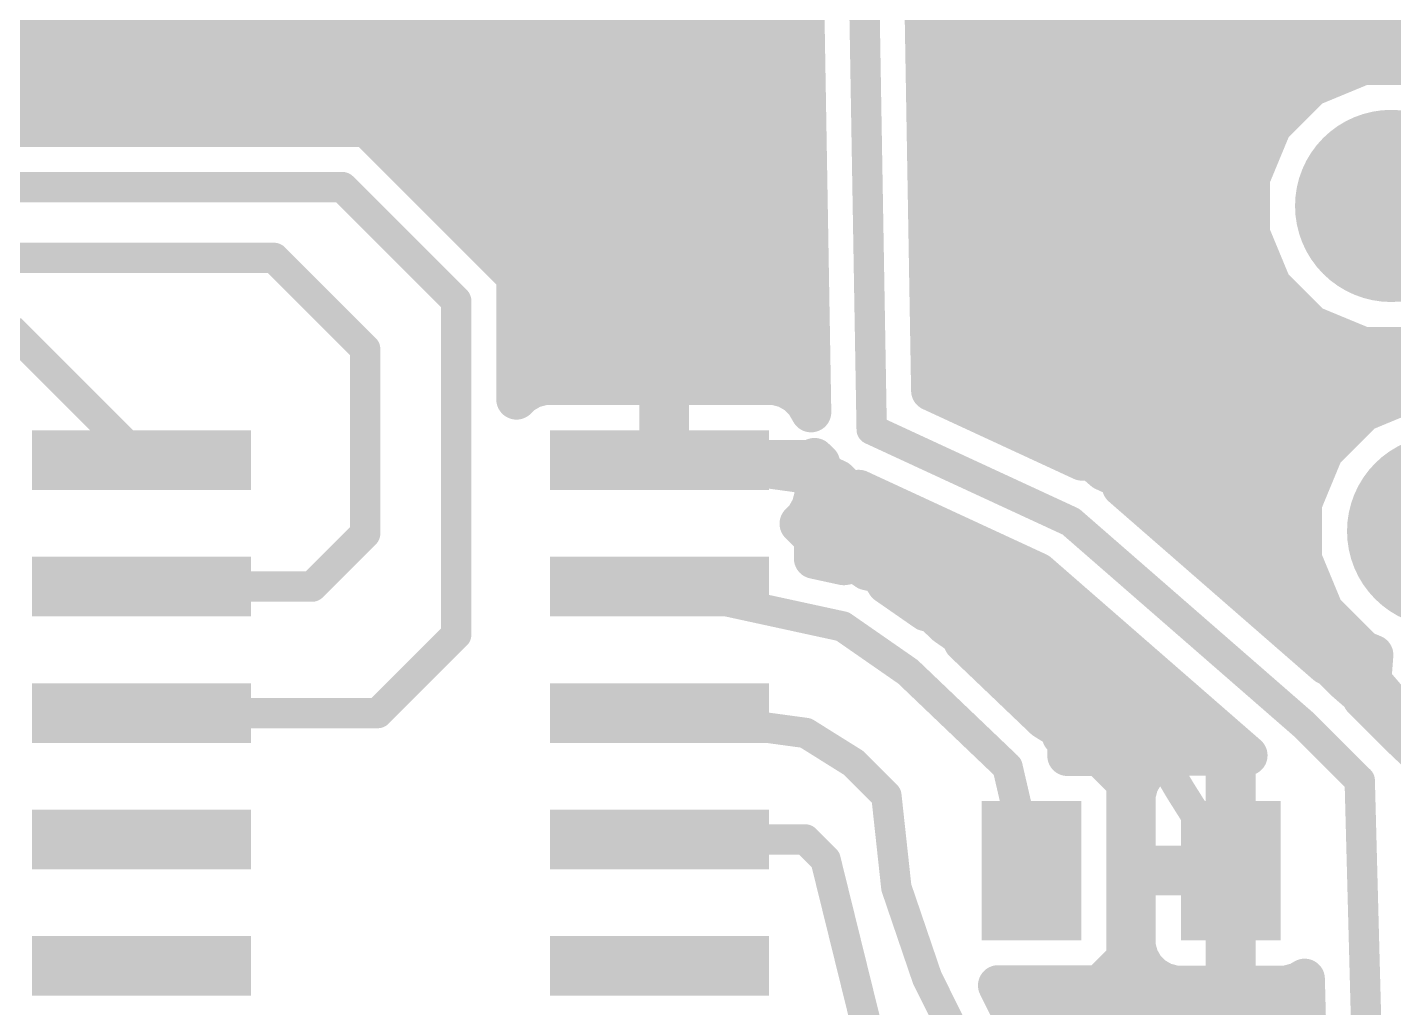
# Model space of a CAD drawing. Extents: x -40.6 to 40.6, y -25.6 to 25.6.
# Drawn here: x -22.42 to -8.7, y 4.81 to 14.66 of the extents above; entities that cross this region are included whole.
import ezdxf

# ---------------------------------------------------------------- set-up
doc = ezdxf.new("R2010")
doc.units = 0
doc.layers.add('1', color=22, linetype='CONTINUOUS')
doc.layers.add('18', color=82, linetype='CONTINUOUS')

# ---------------------------------------------------------------- blocks, each defined once
blk = doc.blocks.new('RECT')
blk.add_solid([(-0.5, -0.5), (0.5, -0.5), (-0.5, 0.5), (0.5, 0.5)])
blk = doc.blocks.new('ROUNDV')
at = {"const_width": 0.5}
blk.add_lwpolyline([(0, -0.25, 1), (0, 0.25, 1), (0, -0.25)], format="xyb", dxfattribs=at)

msp = doc.modelspace()

# ---------------------------------------------------------------- linework, layer by layer
at = {"layer": '1'}
for points, const_width in [([(-19.8374, 13.7668), (-16.3957, 17.2085)], 0.3048), ([(-15.9258, 10.3124), (-15.9258, 17.1196)], 0.3048), ([(-13.9382, 10.6206), (-14.0382, 16.4576)], 0.3048), ([(-14.6424, 16.3727), (-14.5469, 10.7957)], 0.4064), ([(-13.3392, 11.0107), (-13.4232, 15.9163)], 0.4064), ([(-23.0007, 14.6304), (-14.6126, 14.6304)], 0.4064), ([(-13.4012, 14.6304), (-7.5333, 14.6304)], 0.4064), ([(-23.2701, 14.224), (-14.6056, 14.224)], 0.4064), ([(-13.3942, 14.224), (-9.1514, 14.224)], 0.4064), ([(-9.0041, 14.285), (-9.5255, 14.0691)], 0.4064), ([(-8.4399, 14.285), (-9.0041, 14.285)], 0.4064), ([(-9.5255, 14.0691), (-9.9245, 13.6701)], 0.4064), ([(-7.1966, 14.092), (-8.722, 12.8666)], 0.3048), ([(-23.931, 13.8176), (-14.5987, 13.8176)], 0.4064), ([(-13.3873, 13.8176), (-9.7769, 13.8176)], 0.4064), ([(-19.0023, 13.6612), (-25.6572, 13.6612)], 0.4064), ([(-25.5524, 13.7668), (-19.8374, 13.7668)], 0.3048), ([(-18.6476, 13.3064), (-19.0023, 13.6612)], 0.4064), ([(-9.9245, 13.6701), (-10.1404, 13.1487)], 0.4064), ([(-18.7524, 13.4112), (-14.5917, 13.4112)], 0.4064), ([(-13.3803, 13.4112), (-10.0317, 13.4112)], 0.4064), ([(-18.5206, 13.1794), (-18.6476, 13.3064)], 0.4064), ([(-18.4444, 13.1032), (-18.5206, 13.1794)], 0.4064), ([(-10.1404, 13.1487), (-10.1404, 12.5845)], 0.4064), ([(-19.2532, 13.0556), (-25.7048, 13.0556)], 0.3048), ([(-19.1262, 12.9286), (-19.2532, 13.0556)], 0.3048), ([(-17.5046, 12.1634), (-18.4444, 13.1032)], 0.4064), ([(-18.346, 13.0048), (-14.5847, 13.0048)], 0.4064), ([(-13.3734, 13.0048), (-10.1404, 13.0048)], 0.4064), ([(-19.05, 12.8524), (-19.1262, 12.9286)], 0.3048), ([(-18.1102, 11.9126), (-19.05, 12.8524)], 0.3048), ([(-17.9396, 12.5984), (-14.5778, 12.5984)], 0.4064), ([(-13.3664, 12.5984), (-10.1404, 12.5984)], 0.4064), ([(-10.1404, 12.5845), (-9.9245, 12.0631)], 0.4064), ([(-19.939, 12.3444), (-25.5524, 12.3444)], 0.3048), ([(-19.812, 12.2174), (-19.939, 12.3444)], 0.3048), ([(-19.7104, 12.1158), (-19.812, 12.2174)], 0.3048), ([(-17.5332, 12.192), (-14.5708, 12.192)], 0.4064), ([(-17.5046, 10.9234), (-17.5046, 12.1634)], 0.4064), ([(-13.3594, 12.192), (-9.9778, 12.192)], 0.4064), ([(-19.0246, 11.43), (-19.7104, 12.1158)], 0.3048), ([(-9.9245, 12.0631), (-9.5255, 11.6641)], 0.4064), ([(-18.1102, 11.7348), (-18.1102, 11.9126)], 0.3048), ([(-17.5046, 11.7856), (-14.5638, 11.7856)], 0.4064), ([(-13.3525, 11.7856), (-9.6469, 11.7856)], 0.4064), ([(-18.1102, 8.5598), (-18.1102, 11.7348)], 0.3048), ([(-9.5255, 11.6641), (-9.0041, 11.4482)], 0.4064), ([(-22.4628, 11.5062), (-22.5898, 11.6332)], 0.3048), ([(-22.2596, 11.303), (-22.4628, 11.5062)], 0.3048), ([(-19.0246, 9.5758), (-19.0246, 11.43)], 0.3048), ([(-17.5046, 11.3792), (-14.5569, 11.3792)], 0.4064), ([(-13.3455, 11.3792), (-7.4271, 11.3792)], 0.4064), ([(-9.0041, 11.4482), (-8.4399, 11.4482)], 0.4064), ([(-22.2596, 11.303), (-21.269, 10.3124)], 0.3048), ([(-17.2292, 11.0696), (-17.3455, 11.0384)], 0.4064), ([(-16.069, 11.0696), (-17.2292, 11.0696)], 0.4064), ([(-14.9088, 11.0696), (-16.069, 11.0696)], 0.4064), ([(-16.069, 11.0696), (-16.069, 10.3124)], 0.4064), ([(-16.069, 10.3124), (-16.069, 11.0696)], 0.4064), ([(-14.7925, 11.0384), (-14.9088, 11.0696)], 0.4064), ([(-17.4497, 10.9783), (-17.5046, 10.9234)], 0.4064), ([(-17.5046, 10.9728), (-17.4552, 10.9728)], 0.4064), ([(-17.3455, 11.0384), (-17.4497, 10.9783)], 0.4064), ([(-16.069, 10.9728), (-16.069, 10.9728)], 0.4064), ([(-14.6883, 10.9783), (-14.7925, 11.0384)], 0.4064), ([(-14.6031, 10.8931), (-14.6883, 10.9783)], 0.4064), ([(-14.6828, 10.9728), (-14.5499, 10.9728)], 0.4064), ([(-11.8247, 10.31), (-13.3392, 11.0107)], 0.4064), ([(-13.2572, 10.9728), (-8.5922, 10.9728)], 0.4064), ([(-8.4821, 11.0184), (-9.0035, 10.8025)], 0.4064), ([(-14.5469, 10.7957), (-14.6031, 10.8931)], 0.4064), ([(-9.0035, 10.8025), (-9.4025, 10.4035)], 0.4064), ([(-16.069, 10.5664), (-16.069, 10.5664)], 0.4064), ([(-13.9382, 10.6206), (-11.9382, 9.6952)], 0.3048), ([(-12.3789, 10.5664), (-9.2395, 10.5664)], 0.4064), ([(-9.4025, 10.4035), (-9.6184, 9.8821)], 0.4064), ([(-14.5118, 10.3124), (-16.069, 10.3124)], 0.4064), ([(-16.069, 10.3124), (-16.069, 10.3124)], 0.4064), ([(-16.069, 10.3124), (-14.5118, 10.3124)], 0.4064), ([(-16.069, 10.3124), (-16.069, 10.3124)], 0.4064), ([(-16.069, 10.3124), (-15.9258, 10.3124)], 0.3048), ([(-15.9258, 10.3124), (-14.4762, 10.1124)], 0.3048), ([(-14.5118, 10.3124), (-14.5118, 10.3327)], 0.4064), ([(-14.5118, 10.3327), (-14.4588, 10.2815)], 0.4064), ([(-14.5118, 9.9522), (-14.5118, 10.3124)], 0.4064), ([(-14.4588, 10.2815), (-14.4202, 10.1763)], 0.4064), ([(-11.7293, 10.3165), (-11.8247, 10.31)], 0.4064), ([(-11.6054, 10.2085), (-11.7293, 10.3165)], 0.4064), ([(-14.5118, 10.16), (-14.3849, 10.16)], 0.4064), ([(-14.4202, 10.1763), (-14.2854, 10.114)], 0.4064), ([(-14.2854, 10.114), (-14.1786, 10.0108)], 0.4064), ([(-11.4562, 10.1395), (-11.6054, 10.2085)], 0.4064), ([(-11.5006, 10.16), (-9.5033, 10.16)], 0.4064), ([(-11.4232, 10.0497), (-11.4562, 10.1395)], 0.4064), ([(-14.543, 9.8359), (-14.5118, 9.9522)], 0.4064), ([(-14.4762, 10.1124), (-12.0522, 8.5884)], 0.3048), ([(-14.1786, 10.0108), (-14.0666, 10.0127)], 0.4064), ([(-14.0666, 10.0127), (-12.271, 9.1819)], 0.4064), ([(-9.3695, 8.259), (-11.4232, 10.0497)], 0.4064), ([(-14.6031, 9.7317), (-14.543, 9.8359)], 0.4064), ([(-9.6184, 9.8821), (-9.6184, 9.3179)], 0.4064), ([(-14.6603, 9.6746), (-14.6031, 9.7317)], 0.4064), ([(-14.5905, 9.7536), (-13.5066, 9.7536)], 0.4064), ([(-11.0837, 9.7536), (-9.6184, 9.7536)], 0.4064), ([(-14.5158, 9.5301), (-14.6603, 9.6746)], 0.4064), ([(-11.9382, 9.6952), (-9.5964, 7.6534)], 0.3048), ([(-19.558, 9.0424), (-19.0246, 9.5758)], 0.3048), ([(-14.5158, 9.3243), (-14.5158, 9.5301)], 0.4064), ([(-14.5158, 9.3472), (-12.6282, 9.3472)], 0.4064), ([(-14.219, 9.2597), (-14.5158, 9.3243)], 0.4064), ([(-14.0906, 9.2829), (-14.219, 9.2597)], 0.4064), ([(-13.9836, 9.2085), (-14.0906, 9.2829)], 0.4064), ([(-10.6176, 9.3472), (-9.6184, 9.3472)], 0.4064), ([(-9.6184, 9.3179), (-9.4025, 8.7965)], 0.4064), ([(-13.8564, 9.1808), (-13.9836, 9.2085)], 0.4064), ([(-13.7858, 9.071), (-13.8564, 9.1808)], 0.4064), ([(-12.271, 9.1819), (-10.1665, 7.347)], 0.4064), ([(-21.269, 9.0424), (-19.558, 9.0424)], 0.3048), ([(-16.069, 9.0424), (-14.2302, 8.6424)], 0.3048), ([(-13.3911, 8.7967), (-13.7858, 9.071)], 0.4064), ([(-13.5984, 8.9408), (-11.9945, 8.9408)], 0.4064), ([(-10.1514, 8.9408), (-9.4622, 8.9408)], 0.4064), ([(-13.3376, 8.7979), (-13.3911, 8.7967)], 0.4064), ([(-13.1903, 8.6572), (-13.3376, 8.7979)], 0.4064), ([(-9.4025, 8.7965), (-9.0035, 8.3975)], 0.4064), ([(-14.2302, 8.6424), (-13.5746, 8.1868)], 0.3048), ([(-13.023, 8.541), (-13.1903, 8.6572)], 0.4064), ([(-18.8976, 7.7724), (-18.1102, 8.5598)], 0.3048), ([(-13.0135, 8.4883), (-13.023, 8.541)], 0.4064), ([(-13.0218, 8.5344), (-11.5284, 8.5344)], 0.4064), ([(-12.2013, 7.7121), (-13.0135, 8.4883)], 0.4064), ([(-12.0522, 8.5884), (-11.2426, 7.6788)], 0.3048), ([(-9.6853, 8.5344), (-9.1403, 8.5344)], 0.4064), ([(-9.0035, 8.3975), (-8.9031, 8.356)], 0.4064), ([(-8.9031, 8.356), (-8.9231, 8.0963)], 0.4064), ([(-9.3456, 8.259), (-9.3695, 8.259)], 0.4064), ([(-9.1828, 8.0962), (-9.3456, 8.259)], 0.4064), ([(-13.5746, 8.1868), (-12.5746, 7.2312)], 0.3048), ([(-12.6365, 8.128), (-11.0622, 8.128)], 0.4064), ([(-9.2146, 8.128), (-8.9206, 8.128)], 0.4064), ([(-9.0093, 7.945), (-9.1828, 8.0962)], 0.4064), ([(-8.9231, 8.0963), (-8.5966, 7.7154)], 0.4064), ([(-9.0077, 7.9212), (-9.0093, 7.945)], 0.4064), ([(-8.615, 7.5285), (-9.0077, 7.9212)], 0.4064), ([(-21.269, 7.7724), (-18.8976, 7.7724)], 0.3048), ([(-16.069, 7.7724), (-14.6002, 7.5724)], 0.3048), ([(-12.2112, 7.7216), (-10.5961, 7.7216)], 0.4064), ([(-12.0413, 7.6123), (-12.2013, 7.7121)], 0.4064), ([(-11.2426, 7.6788), (-10.8426, 6.9992)], 0.3048), ([(-8.8082, 7.7216), (-8.6019, 7.7216)], 0.4064), ([(-8.5966, 7.7154), (-8.0963, 7.6769)], 0.4064), ([(-14.6002, 7.5724), (-14.1208, 7.2724)], 0.3048), ([(-12.0255, 7.5441), (-12.0413, 7.6123)], 0.4064), ([(-11.9748, 7.4957), (-12.0255, 7.5441)], 0.4064), ([(-11.9714, 7.343), (-11.9748, 7.4957)], 0.4064), ([(-9.0376, 7.0946), (-9.5964, 7.6534)], 0.3048), ([(-8.4388, 7.3613), (-8.615, 7.5285)], 0.4064), ([(-11.6455, 7.343), (-11.9714, 7.343)], 0.4064), ([(-11.38, 7.0775), (-11.6455, 7.343)], 0.4064), ([(-10.8934, 7.347), (-11.0097, 7.3158)], 0.4064), ([(-10.38, 7.347), (-10.8934, 7.347)], 0.4064), ([(-10.38, 6.2366), (-10.38, 7.347)], 0.4064), ([(-10.1665, 7.347), (-10.2864, 7.347)], 0.4064), ([(-10.2864, 7.347), (-10.2864, 6.2366)], 0.4064), ([(-14.1208, 7.2724), (-13.7906, 6.9422)], 0.3048), ([(-11.6177, 7.3152), (-11.0108, 7.3152)], 0.4064), ([(-11.1139, 7.2557), (-11.199, 7.1705)], 0.4064), ([(-11.0097, 7.3158), (-11.1139, 7.2557)], 0.4064), ([(-10.38, 7.3152), (-10.2864, 7.3152)], 0.4064), ([(-12.5746, 7.2312), (-12.3332, 6.1898)], 0.3048), ([(-11.38, 5.3021), (-11.38, 7.0775)], 0.4064), ([(-11.199, 7.1705), (-11.2592, 7.0663)], 0.4064), ([(-11.2592, 7.0663), (-11.2904, 6.95)], 0.4064), ([(-11.2904, 6.95), (-11.2904, 6.2366)], 0.4064), ([(-10.8426, 6.9992), (-10.3332, 6.1898)], 0.3048), ([(-8.7376, -4.2672), (-9.0376, 7.0946)], 0.3048), ([(-13.7906, 6.9422), (-13.6906, 6.0198)], 0.3048), ([(-11.38, 6.9088), (-11.2904, 6.9088)], 0.4064), ([(-10.38, 6.9088), (-10.2864, 6.9088)], 0.4064), ([(-16.069, 6.5024), (-15.1892, 6.5024)], 0.3048), ([(-15.1892, 6.5024), (-14.605, 6.5024)], 0.3048), ([(-14.605, 6.5024), (-14.4018, 6.2992)], 0.3048), ([(-11.38, 6.5024), (-11.2904, 6.5024)], 0.4064), ([(-10.38, 6.5024), (-10.2864, 6.5024)], 0.4064), ([(-14.4018, 6.2992), (-13.4018, 2.2436)], 0.3048), ([(-11.2904, 6.2366), (-10.38, 6.2366)], 0.4064), ([(-10.38, 6.143), (-11.2904, 6.143)], 0.4064), ([(-11.2904, 6.143), (-11.2904, 5.4296)], 0.4064), ([(-10.2864, 6.2366), (-10.38, 6.2366)], 0.4064), ([(-10.38, 6.2366), (-10.38, 6.143)], 0.4064), ([(-10.38, 5.0326), (-10.38, 6.143)], 0.4064), ([(-10.38, 6.143), (-10.2864, 6.143)], 0.4064), ([(-10.2864, 6.143), (-10.2864, 5.0326)], 0.4064), ([(-10.3332, 6.1898), (-10.3332, 4.761)], 0.3048), ([(-11.38, 6.096), (-11.2904, 6.096)], 0.4064), ([(-10.38, 6.096), (-10.2864, 6.096)], 0.4064), ([(-13.6906, 6.0198), (-13.381, 5.1102)], 0.3048), ([(-11.38, 5.6896), (-11.2904, 5.6896)], 0.4064), ([(-10.38, 5.6896), (-10.2864, 5.6896)], 0.4064), ([(-11.2904, 5.4296), (-11.2592, 5.3133)], 0.4064), ([(-11.6455, 5.0366), (-11.38, 5.3021)], 0.4064), ([(-11.2592, 5.3133), (-11.199, 5.2091)], 0.4064), ([(-11.3989, 5.2832), (-11.2419, 5.2832)], 0.4064), ([(-11.199, 5.2091), (-11.1139, 5.1239)], 0.4064), ([(-10.38, 5.2832), (-10.2864, 5.2832)], 0.4064), ([(-13.381, 5.1102), (-12.9824, 4.3102)], 0.3048), ([(-12.4467, 4.5929), (-12.6677, 5.0366)], 0.4064), ([(-12.6677, 5.0366), (-11.6455, 5.0366)], 0.4064), ([(-11.1139, 5.1239), (-11.0097, 5.0638)], 0.4064), ([(-11.0097, 5.0638), (-10.8934, 5.0326)], 0.4064), ([(-10.8934, 5.0326), (-10.38, 5.0326)], 0.4064), ([(-10.2864, 5.0326), (-9.773, 5.0326)], 0.4064), ([(-9.773, 5.0326), (-9.6567, 5.0638)], 0.4064), ([(-9.6567, 5.0638), (-9.5908, 5.1018)], 0.4064), ([(-9.5908, 5.1018), (-9.57, 4.3138)], 0.4064), ([(-12.5881, 4.8768), (-9.5849, 4.8768)], 0.4064), ([(-10.3332, 4.761), (-10.4776, 3.4054)], 0.3048)]:
    msp.add_lwpolyline(points, dxfattribs=dict(at, const_width=const_width))
for points, const_width in [([(-14.6126, 14.5288, 1), (-14.6126, 14.732)], 0.2032), ([(-13.4012, 14.732, 1), (-13.4012, 14.5288)], 0.2032), ([(-14.6056, 14.1224, 1), (-14.6056, 14.3256)], 0.2032), ([(-13.3942, 14.3256, 1), (-13.3942, 14.1224)], 0.2032), ([(-9.1514, 14.1224, 1), (-9.1514, 14.3256)], 0.2032), ([(-9.0041, 14.3866, 1), (-9.0041, 14.1834)], 0.2032), ([(-8.9653, 14.1911, 1), (-9.043, 14.3789)], 0.2032), ([(-9.4536, 13.9972, 1), (-9.5973, 14.1409)], 0.2032), ([(-9.5643, 14.1629, 1), (-9.4866, 13.9752)], 0.2032), ([(-14.5987, 13.716, 1), (-14.5987, 13.9192)], 0.2032), ([(-13.3873, 13.9192, 1), (-13.3873, 13.716)], 0.2032), ([(-9.7769, 13.716, 1), (-9.7769, 13.9192)], 0.2032), ([(-19.8913, 13.8207, 1), (-19.7835, 13.7129)], 0.1524), ([(-19.8374, 13.6906, 1), (-19.8374, 13.843)], 0.1524), ([(-18.9305, 13.733, 1), (-19.0742, 13.5894)], 0.2032), ([(-19.0023, 13.5596, 1), (-19.0023, 13.7628)], 0.2032), ([(-9.8306, 13.6312, 1), (-10.0183, 13.7089)], 0.2032), ([(-9.9963, 13.7419, 1), (-9.8526, 13.5982)], 0.2032), ([(-18.7524, 13.5128, 1), (-18.7524, 13.3096)], 0.2032), ([(-14.5917, 13.3096, 1), (-14.5917, 13.5128)], 0.2032), ([(-13.3803, 13.5128, 1), (-13.3803, 13.3096)], 0.2032), ([(-10.0317, 13.3096, 1), (-10.0317, 13.5128)], 0.2032), ([(-18.5758, 13.3783, 1), (-18.7194, 13.2346)], 0.2032), ([(-18.7194, 13.2346, 1), (-18.5758, 13.3783)], 0.2032), ([(-18.4488, 13.2513, 1), (-18.5924, 13.1076)], 0.2032), ([(-18.5924, 13.1076, 1), (-18.4488, 13.2513)], 0.2032), ([(-10.0388, 13.1487, 1), (-10.242, 13.1487)], 0.2032), ([(-19.1993, 13.1095, 1), (-19.3071, 13.0017)], 0.1524), ([(-19.2532, 12.9794, 1), (-19.2532, 13.1318)], 0.1524), ([(-18.3726, 13.1751, 1), (-18.5162, 13.0314)], 0.2032), ([(-18.5162, 13.0314, 1), (-18.3726, 13.1751)], 0.2032), ([(-18.346, 13.1064, 1), (-18.346, 12.9032)], 0.2032), ([(-14.5847, 12.9032, 1), (-14.5847, 13.1064)], 0.2032), ([(-13.3734, 13.1064, 1), (-13.3734, 12.9032)], 0.2032), ([(-10.2343, 13.1876, 1), (-10.0465, 13.1099)], 0.2032), ([(-10.1404, 12.9032, 1), (-10.1404, 13.1064)], 0.2032), ([(-19.0723, 12.9825, 1), (-19.1801, 12.8747)], 0.1524), ([(-19.1801, 12.8747, 1), (-19.0723, 12.9825)], 0.1524), ([(-18.9961, 12.9063, 1), (-19.1039, 12.7985)], 0.1524), ([(-19.1039, 12.7985, 1), (-18.9961, 12.9063)], 0.1524), ([(-8.7697, 12.926, 1), (-8.6743, 12.8072)], 0.1524), ([(-17.9396, 12.7, 1), (-17.9396, 12.4968)], 0.2032), ([(-14.5778, 12.4968, 1), (-14.5778, 12.7)], 0.2032), ([(-13.3664, 12.7, 1), (-13.3664, 12.4968)], 0.2032), ([(-10.0465, 12.6233, 1), (-10.2343, 12.5456)], 0.2032), ([(-10.1404, 12.4968, 1), (-10.1404, 12.7)], 0.2032), ([(-10.242, 12.5845, 1), (-10.0388, 12.5845)], 0.2032), ([(-19.8851, 12.3983, 1), (-19.9929, 12.2905)], 0.1524), ([(-19.939, 12.2682, 1), (-19.939, 12.4206)], 0.1524), ([(-19.7581, 12.2713, 1), (-19.8659, 12.1635)], 0.1524), ([(-17.5332, 12.2936, 1), (-17.5332, 12.0904)], 0.2032), ([(-17.403, 12.1634, 1), (-17.6062, 12.1634)], 0.2032), ([(-14.5708, 12.0904, 1), (-14.5708, 12.2936)], 0.2032), ([(-13.3594, 12.2936, 1), (-13.3594, 12.0904)], 0.2032), ([(-9.9778, 12.0904, 1), (-9.9778, 12.2936)], 0.2032), ([(-19.8659, 12.1635, 1), (-19.7581, 12.2713)], 0.1524), ([(-19.6565, 12.1697, 1), (-19.7643, 12.0619)], 0.1524), ([(-19.7643, 12.0619, 1), (-19.6565, 12.1697)], 0.1524), ([(-17.5764, 12.0916, 1), (-17.4328, 12.2353)], 0.2032), ([(-9.8526, 12.135, 1), (-9.9963, 11.9913)], 0.2032), ([(-10.0183, 12.0243, 1), (-9.8306, 12.102)], 0.2032), ([(-18.034, 11.9126, 1), (-18.1864, 11.9126)], 0.1524), ([(-18.1641, 11.8587, 1), (-18.0563, 11.9665)], 0.1524), ([(-17.5046, 11.8872, 1), (-17.5046, 11.684)], 0.2032), ([(-14.5638, 11.684, 1), (-14.5638, 11.8872)], 0.2032), ([(-13.3525, 11.8872, 1), (-13.3525, 11.684)], 0.2032), ([(-9.6469, 11.684, 1), (-9.6469, 11.8872)], 0.2032), ([(-18.034, 11.7348, 1), (-18.1864, 11.7348)], 0.1524), ([(-18.1864, 11.7348, 1), (-18.034, 11.7348)], 0.1524), ([(-9.4866, 11.758, 1), (-9.5643, 11.5703)], 0.2032), ([(-9.5973, 11.5923, 1), (-9.4536, 11.736)], 0.2032), ([(-22.4089, 11.5601, 1), (-22.5167, 11.4523)], 0.1524), ([(-22.5167, 11.4523, 1), (-22.4089, 11.5601)], 0.1524), ([(-18.9484, 11.43, 1), (-19.1008, 11.43)], 0.1524), ([(-19.0785, 11.3761, 1), (-18.9707, 11.4839)], 0.1524), ([(-17.5046, 11.4808, 1), (-17.5046, 11.2776)], 0.2032), ([(-14.5569, 11.2776, 1), (-14.5569, 11.4808)], 0.2032), ([(-13.3455, 11.4808, 1), (-13.3455, 11.2776)], 0.2032), ([(-9.0041, 11.5498, 1), (-9.0041, 11.3466)], 0.2032), ([(-9.043, 11.3543, 1), (-8.9653, 11.5421)], 0.2032), ([(-22.2057, 11.3569, 1), (-22.3135, 11.2491)], 0.1524), ([(-22.3135, 11.2491, 1), (-22.2057, 11.3569)], 0.1524), ([(-17.2292, 11.1712, 1), (-17.2292, 10.968)], 0.2032), ([(-17.2029, 10.9715, 1), (-17.2555, 11.1677)], 0.2032), ([(-16.069, 11.1712, 1), (-16.069, 10.968)], 0.2032), ([(-15.9674, 11.0696, 1), (-16.1706, 11.0696)], 0.2032), ([(-15.9674, 11.0696, 1), (-16.1706, 11.0696)], 0.2032), ([(-16.069, 10.968, 1), (-16.069, 11.1712)], 0.2032), ([(-14.8825, 11.1677, 1), (-14.9351, 10.9715)], 0.2032), ([(-14.9088, 10.968, 1), (-14.9088, 11.1712)], 0.2032), ([(-17.5046, 11.0744, 1), (-17.5046, 10.8712)], 0.2032), ([(-17.5005, 11.0662, 1), (-17.3989, 10.8903)], 0.2032), ([(-17.3779, 10.9064, 1), (-17.5216, 11.0501)], 0.2032), ([(-17.4552, 10.8712, 1), (-17.4552, 11.0744)], 0.2032), ([(-17.3718, 11.1366, 1), (-17.3192, 10.9403)], 0.2032), ([(-17.2947, 10.9505, 1), (-17.3963, 11.1264)], 0.2032), ([(-16.069, 11.0744, 1), (-16.069, 10.8712)], 0.2032), ([(-16.069, 10.8712, 1), (-16.069, 11.0744)], 0.2032), ([(-14.7417, 11.1264, 1), (-14.8433, 10.9505)], 0.2032), ([(-14.8188, 10.9403, 1), (-14.7662, 11.1366)], 0.2032), ([(-14.6164, 11.0501, 1), (-14.7601, 10.9064)], 0.2032), ([(-14.6828, 11.0744, 1), (-14.6828, 10.8712)], 0.2032), ([(-14.7391, 10.8903, 1), (-14.6375, 11.0662)], 0.2032), ([(-14.5499, 10.8712, 1), (-14.5499, 11.0744)], 0.2032), ([(-13.2965, 11.1029, 1), (-13.3819, 10.9185)], 0.2032), ([(-13.4408, 11.009, 1), (-13.2376, 11.0125)], 0.2032), ([(-13.2572, 11.0744, 1), (-13.2572, 10.8712)], 0.2032), ([(-17.5764, 10.9952, 1), (-17.4328, 10.8515)], 0.2032), ([(-17.6062, 10.9234, 1), (-17.403, 10.9234)], 0.2032), ([(-14.5152, 10.9439, 1), (-14.6911, 10.8423)], 0.2032), ([(-14.675, 10.8213, 1), (-14.5313, 10.965)], 0.2032), ([(-9.0423, 10.8963, 1), (-8.9646, 10.7086)], 0.2032), ([(-8.9316, 10.7306, 1), (-9.0753, 10.8743)], 0.2032), ([(-14.6485, 10.7939, 1), (-14.4453, 10.7974)], 0.2032), ([(-14.6349, 10.7449, 1), (-14.4589, 10.8465)], 0.2032), ([(-16.069, 10.668, 1), (-16.069, 10.4648)], 0.2032), ([(-16.069, 10.4648, 1), (-16.069, 10.668)], 0.2032), ([(-13.9062, 10.6898, 1), (-13.9702, 10.5514)], 0.1524), ([(-12.3789, 10.668, 1), (-12.3789, 10.4648)], 0.2032), ([(-9.2395, 10.4648, 1), (-9.2395, 10.668)], 0.2032), ([(-14.0144, 10.6193, 1), (-13.862, 10.6219)], 0.1524), ([(-9.4743, 10.4753, 1), (-9.3306, 10.3316)], 0.2032), ([(-9.3086, 10.3646, 1), (-9.4963, 10.4423)], 0.2032), ([(-21.3229, 10.2585, 1), (-21.2151, 10.3663)], 0.1524), ([(-16.069, 10.414, 1), (-16.069, 10.2108)], 0.2032), ([(-15.9674, 10.3124, 1), (-16.1706, 10.3124)], 0.2032), ([(-16.069, 10.414, 1), (-16.069, 10.2108)], 0.2032), ([(-16.069, 10.414, 1), (-16.069, 10.2108)], 0.2032), ([(-16.069, 10.3886, 1), (-16.069, 10.2362)], 0.1524), ([(-16.069, 10.2108, 1), (-16.069, 10.414)], 0.2032), ([(-15.9154, 10.3879, 1), (-15.9362, 10.2369)], 0.1524), ([(-15.9258, 10.2362, 1), (-15.9258, 10.3886)], 0.1524), ([(-14.4102, 10.3327, 1), (-14.6134, 10.3327)], 0.2032), ([(-14.4412, 10.4058, 1), (-14.5824, 10.2597)], 0.2032), ([(-14.4102, 10.3124, 1), (-14.6134, 10.3124)], 0.2032), ([(-14.3634, 10.3166, 1), (-14.5542, 10.2465)], 0.2032), ([(-14.5294, 10.2085, 1), (-14.3882, 10.3546)], 0.2032), ([(-14.5118, 10.2108, 1), (-14.5118, 10.414)], 0.2032), ([(-14.5118, 10.2108, 1), (-14.5118, 10.414)], 0.2032), ([(-11.8317, 10.4113, 1), (-11.8178, 10.2086)], 0.2032), ([(-11.8674, 10.2178, 1), (-11.7821, 10.4022)], 0.2032), ([(-11.6625, 10.3931, 1), (-11.7961, 10.2399)], 0.2032), ([(-11.7223, 10.2151, 1), (-11.7362, 10.4179)], 0.2032), ([(-16.1706, 10.3124, 1), (-15.9674, 10.3124)], 0.2032), ([(-16.1706, 10.3124, 1), (-15.9674, 10.3124)], 0.2032), ([(-16.1706, 10.3124, 1), (-15.9674, 10.3124)], 0.2032), ([(-16.002, 10.3124, 1), (-15.8496, 10.3124)], 0.1524), ([(-14.6134, 10.3124, 1), (-14.4102, 10.3124)], 0.2032), ([(-14.5118, 10.2616, 1), (-14.5118, 10.0584)], 0.2032), ([(-14.3775, 10.2685, 1), (-14.4628, 10.0841)], 0.2032), ([(-14.5155, 10.1413, 1), (-14.3248, 10.2113)], 0.2032), ([(-14.2148, 10.187, 1), (-14.356, 10.0409)], 0.2032), ([(-14.3849, 10.0584, 1), (-14.3849, 10.2616)], 0.2032), ([(-14.3281, 10.0218, 1), (-14.2427, 10.2062)], 0.2032), ([(-11.5627, 10.3007, 1), (-11.6481, 10.1163)], 0.2032), ([(-11.6722, 10.1319, 1), (-11.5386, 10.2851)], 0.2032), ([(-11.5006, 10.2616, 1), (-11.5006, 10.0584)], 0.2032), ([(-11.3609, 10.1745, 1), (-11.5516, 10.1044)], 0.2032), ([(-11.4989, 10.0473, 1), (-11.4136, 10.2317)], 0.2032), ([(-9.5033, 10.0584, 1), (-9.5033, 10.2616)], 0.2032), ([(-14.4137, 9.9259, 1), (-14.6099, 9.9785)], 0.2032), ([(-14.4356, 10.1769, 1), (-14.5168, 10.0479)], 0.1524), ([(-14.4866, 10.0369, 1), (-14.4658, 10.1879)], 0.1524), ([(-14.1804, 10.1124, 1), (-14.1769, 9.9092)], 0.2032), ([(-14.2492, 9.9377, 1), (-14.108, 10.0839)], 0.2032), ([(-14.0239, 10.1049, 1), (-14.1092, 9.9205)], 0.2032), ([(-14.0648, 9.9111, 1), (-14.0683, 10.1143)], 0.2032), ([(-11.3565, 10.1263, 1), (-11.49, 9.9731)], 0.2032), ([(-11.5186, 10.0146, 1), (-11.3279, 10.0847)], 0.2032), ([(-14.455, 9.7851, 1), (-14.6309, 9.8867)], 0.2032), ([(-14.6134, 9.9522, 1), (-14.4102, 9.9522)], 0.2032), ([(-9.5168, 9.8821, 1), (-9.72, 9.8821)], 0.2032), ([(-9.7123, 9.921, 1), (-9.5245, 9.8433)], 0.2032), ([(-14.6911, 9.7825, 1), (-14.5152, 9.6809)], 0.2032), ([(-14.5905, 9.8552, 1), (-14.5905, 9.652)], 0.2032), ([(-14.5313, 9.6598, 1), (-14.675, 9.8035)], 0.2032), ([(-14.6411, 9.8622, 1), (-14.4448, 9.8096)], 0.2032), ([(-13.5066, 9.652, 1), (-13.5066, 9.8552)], 0.2032), ([(-11.0837, 9.8552, 1), (-11.0837, 9.652)], 0.2032), ([(-9.6184, 9.652, 1), (-9.6184, 9.8552)], 0.2032), ([(-14.5884, 9.7464, 1), (-14.7321, 9.6027)], 0.2032), ([(-14.7321, 9.7464, 1), (-14.5884, 9.6027)], 0.2032), ([(-11.8881, 9.7526, 1), (-11.9883, 9.6378)], 0.1524), ([(-11.9702, 9.626, 1), (-11.9062, 9.7644)], 0.1524), ([(-19.1008, 9.5758, 1), (-18.9484, 9.5758)], 0.1524), ([(-18.9707, 9.5219, 1), (-19.0785, 9.6297)], 0.1524), ([(-14.4142, 9.5301, 1), (-14.6174, 9.5301)], 0.2032), ([(-14.5876, 9.4583, 1), (-14.444, 9.602)], 0.2032), ([(-14.5158, 9.4488, 1), (-14.5158, 9.2456)], 0.2032), ([(-14.4942, 9.4236, 1), (-14.5374, 9.225)], 0.2032), ([(-14.0326, 9.3663, 1), (-14.1486, 9.1994)], 0.2032), ([(-14.0726, 9.1829, 1), (-14.1086, 9.3828)], 0.2032), ([(-12.6282, 9.2456, 1), (-12.6282, 9.4488)], 0.2032), ([(-10.6176, 9.4488, 1), (-10.6176, 9.2456)], 0.2032), ([(-9.5245, 9.3567, 1), (-9.7123, 9.279)], 0.2032), ([(-9.6184, 9.2456, 1), (-9.6184, 9.4488)], 0.2032), ([(-14.6174, 9.3243, 1), (-14.4142, 9.3243)], 0.2032), ([(-14.237, 9.3597, 1), (-14.2011, 9.1597)], 0.2032), ([(-14.2406, 9.1605, 1), (-14.1975, 9.359)], 0.2032), ([(-13.962, 9.3078, 1), (-14.0052, 9.1092)], 0.2032), ([(-14.0416, 9.1251, 1), (-13.9257, 9.292)], 0.2032), ([(-13.7709, 9.2358, 1), (-13.9418, 9.1259)], 0.2032), ([(-13.878, 9.0816, 1), (-13.8348, 9.2801)], 0.2032), ([(-12.2042, 9.2585, 1), (-12.3378, 9.1053)], 0.2032), ([(-12.3137, 9.0897, 1), (-12.2283, 9.2741)], 0.2032), ([(-9.72, 9.3179, 1), (-9.5168, 9.3179)], 0.2032), ([(-21.269, 9.1186, 1), (-21.269, 8.9662)], 0.1524), ([(-19.558, 8.9662, 1), (-19.558, 9.1186)], 0.1524), ([(-16.0528, 9.1169, 1), (-16.0852, 8.9679)], 0.1524), ([(-13.7278, 9.1545, 1), (-13.8438, 8.9876)], 0.2032), ([(-13.8713, 9.0161, 1), (-13.7003, 9.126)], 0.2032), ([(-19.6119, 9.0963, 1), (-19.5041, 8.9885)], 0.1524), ([(-13.5984, 9.0424, 1), (-13.5984, 8.8392)], 0.2032), ([(-11.9945, 8.8392, 1), (-11.9945, 9.0424)], 0.2032), ([(-10.1514, 9.0424, 1), (-10.1514, 8.8392)], 0.2032), ([(-9.4622, 8.8392, 1), (-9.4622, 9.0424)], 0.2032), ([(-13.3934, 8.8983, 1), (-13.3888, 8.6951)], 0.2032), ([(-13.449, 8.7133, 1), (-13.3331, 8.8802)], 0.2032), ([(-13.2674, 8.8714, 1), (-13.4078, 8.7245)], 0.2032), ([(-13.3353, 8.6964, 1), (-13.3399, 8.8995)], 0.2032), ([(-9.3306, 8.8684, 1), (-9.4743, 8.7247)], 0.2032), ([(-9.4963, 8.7577, 1), (-9.3086, 8.8354)], 0.2032), ([(-14.1867, 8.705, 1), (-14.2737, 8.5798)], 0.1524), ([(-14.2464, 8.5679, 1), (-14.214, 8.7169)], 0.1524), ([(-13.1323, 8.7406, 1), (-13.2483, 8.5738)], 0.2032), ([(-13.2605, 8.5837, 1), (-13.1201, 8.7307)], 0.2032), ([(-18.0563, 8.5059, 1), (-18.1641, 8.6137)], 0.1524), ([(-12.923, 8.559, 1), (-13.123, 8.523)], 0.2032), ([(-13.0218, 8.636, 1), (-13.0218, 8.4328)], 0.2032), ([(-12.9433, 8.5617, 1), (-13.0837, 8.4148)], 0.2032), ([(-13.081, 8.4575, 1), (-12.965, 8.6244)], 0.2032), ([(-11.9953, 8.6391, 1), (-12.1091, 8.5377)], 0.1524), ([(-12.0928, 8.5239, 1), (-12.0116, 8.6529)], 0.1524), ([(-11.5284, 8.4328, 1), (-11.5284, 8.636)], 0.2032), ([(-9.6853, 8.636, 1), (-9.6853, 8.4328)], 0.2032), ([(-9.1403, 8.4328, 1), (-9.1403, 8.636)], 0.2032), ([(-18.1864, 8.5598, 1), (-18.034, 8.5598)], 0.1524), ([(-13.1135, 8.4703, 1), (-12.9135, 8.5063)], 0.2032), ([(-8.9646, 8.4914, 1), (-9.0423, 8.3037)], 0.2032), ([(-9.0753, 8.3257, 1), (-8.9316, 8.4694)], 0.2032), ([(-8.8018, 8.3482, 1), (-9.0044, 8.3638)], 0.2032), ([(-8.942, 8.2621, 1), (-8.8642, 8.4498)], 0.2032), ([(-9.3695, 8.3606, 1), (-9.3695, 8.1574)], 0.2032), ([(-9.2737, 8.3308, 1), (-9.4174, 8.1872)], 0.2032), ([(-9.4362, 8.1824, 1), (-9.3027, 8.3356)], 0.2032), ([(-9.3456, 8.1574, 1), (-9.3456, 8.3606)], 0.2032), ([(-13.522, 8.2419, 1), (-13.6272, 8.1317)], 0.1524), ([(-13.6181, 8.1242, 1), (-13.5311, 8.2494)], 0.1524), ([(-12.6365, 8.2296, 1), (-12.6365, 8.0264)], 0.2032), ([(-11.0622, 8.0264, 1), (-11.0622, 8.2296)], 0.2032), ([(-9.2146, 8.2296, 1), (-9.2146, 8.0264)], 0.2032), ([(-9.116, 8.1728, 1), (-9.2496, 8.0197)], 0.2032), ([(-9.2546, 8.0244, 1), (-9.111, 8.1681)], 0.2032), ([(-8.8459, 8.1625, 1), (-9.0002, 8.0302)], 0.2032), ([(-8.9206, 8.0264, 1), (-8.9206, 8.2296)], 0.2032), ([(-8.908, 7.9519, 1), (-9.1107, 7.9381)], 0.2032), ([(-8.9359, 7.993, 1), (-9.0796, 7.8493)], 0.2032), ([(-9.0761, 7.8684, 1), (-8.9426, 8.0216)], 0.2032), ([(-9.0244, 8.1041, 1), (-8.8218, 8.0885)], 0.2032), ([(-9.1091, 7.9142, 1), (-8.9063, 7.9281)], 0.2032), ([(-21.269, 7.8486, 1), (-21.269, 7.6962)], 0.1524), ([(-18.9515, 7.8263, 1), (-18.8437, 7.7185)], 0.1524), ([(-18.8976, 7.6962, 1), (-18.8976, 7.8486)], 0.1524), ([(-16.0587, 7.8479, 1), (-16.0793, 7.6969)], 0.1524), ([(-12.2112, 7.8232, 1), (-12.2112, 7.62)], 0.2032), ([(-12.1475, 7.7983, 1), (-12.255, 7.6259)], 0.2032), ([(-12.2715, 7.6386, 1), (-12.1311, 7.7855)], 0.2032), ([(-11.1769, 7.7175, 1), (-11.3083, 7.6401)], 0.1524), ([(-10.5961, 7.62, 1), (-10.5961, 7.8232)], 0.2032), ([(-8.8082, 7.8232, 1), (-8.8082, 7.62)], 0.2032), ([(-8.5888, 7.8167, 1), (-8.6043, 7.6141)], 0.2032), ([(-8.6737, 7.6493, 1), (-8.5194, 7.7815)], 0.2032), ([(-8.6019, 7.62, 1), (-8.6019, 7.8232)], 0.2032), ([(-14.5598, 7.637, 1), (-14.6406, 7.5078)], 0.1524), ([(-14.6105, 7.4969, 1), (-14.5899, 7.6479)], 0.1524), ([(-11.9423, 7.6353, 1), (-12.1403, 7.5894)], 0.2032), ([(-11.9553, 7.6176, 1), (-12.0957, 7.4706)], 0.2032), ([(-12.0951, 7.5261, 1), (-11.9875, 7.6985)], 0.2032), ([(-11.8733, 7.498, 1), (-12.0764, 7.4934)], 0.2032), ([(-11.2995, 7.6281, 1), (-11.1857, 7.7295)], 0.1524), ([(-9.5425, 7.7073, 1), (-9.6503, 7.5995)], 0.1524), ([(-9.6465, 7.596, 1), (-9.5463, 7.7108)], 0.1524), ([(-8.5451, 7.6022, 1), (-8.6849, 7.4548)], 0.2032), ([(-8.6869, 7.4566, 1), (-8.5432, 7.6003)], 0.2032), ([(-12.1245, 7.5212, 1), (-11.9265, 7.567)], 0.2032), ([(-11.9714, 7.4446, 1), (-11.9714, 7.2414)], 0.2032), ([(-12.045, 7.4223, 1), (-11.9047, 7.5692)], 0.2032), ([(-11.5736, 7.4148, 1), (-11.7173, 7.2712)], 0.2032), ([(-11.6455, 7.2414, 1), (-11.6455, 7.4446)], 0.2032), ([(-10.8934, 7.4486, 1), (-10.8934, 7.2454)], 0.2032), ([(-10.8671, 7.2489, 1), (-10.9197, 7.4451)], 0.2032), ([(-10.2784, 7.347, 1), (-10.4816, 7.347)], 0.2032), ([(-10.2864, 7.4486, 1), (-10.2864, 7.2454)], 0.2032), ([(-10.1848, 7.347, 1), (-10.388, 7.347)], 0.2032), ([(-10.38, 7.2454, 1), (-10.38, 7.4486)], 0.2032), ([(-10.1665, 7.2454, 1), (-10.1665, 7.4486)], 0.2032), ([(-14.0669, 7.3263, 1), (-14.1747, 7.2185)], 0.1524), ([(-14.1612, 7.2078, 1), (-14.0804, 7.337)], 0.1524), ([(-12.073, 7.3407, 1), (-11.8698, 7.3453)], 0.2032), ([(-11.6177, 7.4168, 1), (-11.6177, 7.2136)], 0.2032), ([(-11.1647, 7.3436, 1), (-11.0631, 7.1677)], 0.2032), ([(-11.0421, 7.1838, 1), (-11.1858, 7.3275)], 0.2032), ([(-11.036, 7.414, 1), (-10.9834, 7.2177)], 0.2032), ([(-10.9589, 7.2279, 1), (-11.0605, 7.4038)], 0.2032), ([(-11.0108, 7.2136, 1), (-11.0108, 7.4168)], 0.2032), ([(-10.38, 7.4168, 1), (-10.38, 7.2136)], 0.2032), ([(-10.2864, 7.2136, 1), (-10.2864, 7.4168)], 0.2032), ([(-10.2333, 7.2704, 1), (-10.0997, 7.4236)], 0.2032), ([(-12.5004, 7.2484, 1), (-12.6488, 7.214)], 0.1524), ([(-12.6272, 7.1761, 1), (-12.522, 7.2863)], 0.1524), ([(-11.2784, 7.0775, 1), (-11.4816, 7.0775)], 0.2032), ([(-11.2709, 7.2424, 1), (-11.1272, 7.0987)], 0.2032), ([(-11.1111, 7.1197, 1), (-11.287, 7.2213)], 0.2032), ([(-11.4518, 7.0057, 1), (-11.3082, 7.1494)], 0.2032), ([(-11.1888, 6.95, 1), (-11.392, 6.95)], 0.2032), ([(-11.3472, 7.1171, 1), (-11.1713, 7.0155)], 0.2032), ([(-11.1611, 7.04, 1), (-11.3574, 7.0926)], 0.2032), ([(-10.7781, 7.0398, 1), (-10.9071, 6.9586)], 0.1524), ([(-8.9614, 7.0966, 1), (-9.1138, 7.0926)], 0.1524), ([(-9.0915, 7.0407, 1), (-8.9837, 7.1485)], 0.1524), ([(-13.7148, 6.9504, 1), (-13.8664, 6.934)], 0.1524), ([(-13.8445, 6.8883, 1), (-13.7367, 6.9961)], 0.1524), ([(-11.38, 7.0104, 1), (-11.38, 6.8072)], 0.2032), ([(-11.3885, 6.9763, 1), (-11.1923, 6.9237)], 0.2032), ([(-11.2904, 6.8072, 1), (-11.2904, 7.0104)], 0.2032), ([(-10.9083, 6.9605, 1), (-10.7769, 7.0379)], 0.1524), ([(-10.38, 7.0104, 1), (-10.38, 6.8072)], 0.2032), ([(-10.2864, 6.8072, 1), (-10.2864, 7.0104)], 0.2032), ([(-16.069, 6.5786, 1), (-16.069, 6.4262)], 0.1524), ([(-15.1892, 6.5786, 1), (-15.1892, 6.4262)], 0.1524), ([(-15.1892, 6.4262, 1), (-15.1892, 6.5786)], 0.1524), ([(-14.5511, 6.5563, 1), (-14.6589, 6.4485)], 0.1524), ([(-14.605, 6.4262, 1), (-14.605, 6.5786)], 0.1524), ([(-11.38, 6.604, 1), (-11.38, 6.4008)], 0.2032), ([(-11.2904, 6.4008, 1), (-11.2904, 6.604)], 0.2032), ([(-10.38, 6.604, 1), (-10.38, 6.4008)], 0.2032), ([(-10.2864, 6.4008, 1), (-10.2864, 6.604)], 0.2032), ([(-14.3278, 6.3174, 1), (-14.4758, 6.281)], 0.1524), ([(-14.4557, 6.2453, 1), (-14.3479, 6.3531)], 0.1524), ([(-11.2904, 6.3382, 1), (-11.2904, 6.135)], 0.2032), ([(-11.2904, 6.2446, 1), (-11.2904, 6.0414)], 0.2032), ([(-11.1888, 6.143, 1), (-11.392, 6.143)], 0.2032), ([(-11.392, 6.2366, 1), (-11.1888, 6.2366)], 0.2032), ([(-10.38, 6.3382, 1), (-10.38, 6.135)], 0.2032), ([(-10.2784, 6.2366, 1), (-10.4816, 6.2366)], 0.2032), ([(-10.2784, 6.143, 1), (-10.4816, 6.143)], 0.2032), ([(-10.38, 6.2446, 1), (-10.38, 6.0414)], 0.2032), ([(-10.4816, 6.2366, 1), (-10.2784, 6.2366)], 0.2032), ([(-10.1848, 6.143, 1), (-10.388, 6.143)], 0.2032), ([(-10.388, 6.2366, 1), (-10.1848, 6.2366)], 0.2032), ([(-10.257, 6.1898, 1), (-10.4094, 6.1898)], 0.1524), ([(-10.38, 6.135, 1), (-10.38, 6.3382)], 0.2032), ([(-10.38, 6.0414, 1), (-10.38, 6.2446)], 0.2032), ([(-10.2864, 6.135, 1), (-10.2864, 6.3382)], 0.2032), ([(-10.2864, 6.0414, 1), (-10.2864, 6.2446)], 0.2032), ([(-12.4074, 6.1726, 1), (-12.259, 6.207)], 0.1524), ([(-11.38, 6.1976, 1), (-11.38, 5.9944)], 0.2032), ([(-11.2904, 5.9944, 1), (-11.2904, 6.1976)], 0.2032), ([(-10.38, 6.1976, 1), (-10.38, 5.9944)], 0.2032), ([(-10.4816, 6.143, 1), (-10.2784, 6.143)], 0.2032), ([(-10.3977, 6.1492, 1), (-10.2687, 6.2304)], 0.1524), ([(-10.2864, 5.9944, 1), (-10.2864, 6.1976)], 0.2032), ([(-13.6185, 6.0444, 1), (-13.7627, 5.9952)], 0.1524), ([(-13.7664, 6.0116, 1), (-13.6148, 6.028)], 0.1524), ([(-11.38, 5.7912, 1), (-11.38, 5.588)], 0.2032), ([(-11.2904, 5.588, 1), (-11.2904, 5.7912)], 0.2032), ([(-10.38, 5.7912, 1), (-10.38, 5.588)], 0.2032), ([(-10.2864, 5.588, 1), (-10.2864, 5.7912)], 0.2032), ([(-11.1923, 5.4559, 1), (-11.3885, 5.4033)], 0.2032), ([(-11.3082, 5.2302, 1), (-11.4518, 5.3739)], 0.2032), ([(-11.392, 5.4296, 1), (-11.1888, 5.4296)], 0.2032), ([(-11.1713, 5.3641, 1), (-11.3472, 5.2625)], 0.2032), ([(-11.3989, 5.3848, 1), (-11.3989, 5.1816)], 0.2032), ([(-11.4816, 5.3021, 1), (-11.2784, 5.3021)], 0.2032), ([(-11.3574, 5.287, 1), (-11.1611, 5.3396)], 0.2032), ([(-11.1272, 5.2809, 1), (-11.2709, 5.1372)], 0.2032), ([(-11.287, 5.1583, 1), (-11.1111, 5.2599)], 0.2032), ([(-11.2419, 5.1816, 1), (-11.2419, 5.3848)], 0.2032), ([(-10.38, 5.3848, 1), (-10.38, 5.1816)], 0.2032), ([(-10.2864, 5.1816, 1), (-10.2864, 5.3848)], 0.2032), ([(-13.3128, 5.1442, 1), (-13.4492, 5.0762)], 0.1524), ([(-12.5768, 5.0819, 1), (-12.7587, 4.9913)], 0.2032), ([(-12.6677, 5.1382, 1), (-12.6677, 4.935)], 0.2032), ([(-11.6455, 4.935, 1), (-11.6455, 5.1382)], 0.2032), ([(-11.0631, 5.2119, 1), (-11.1647, 5.036)], 0.2032), ([(-11.1858, 5.0521, 1), (-11.0421, 5.1958)], 0.2032), ([(-10.9834, 5.1619, 1), (-11.036, 4.9656)], 0.2032), ([(-11.0605, 4.9758, 1), (-10.9589, 5.1517)], 0.2032), ([(-10.8934, 5.1342, 1), (-10.8934, 4.931)], 0.2032), ([(-10.9197, 4.9345, 1), (-10.8671, 5.1307)], 0.2032), ([(-10.2864, 5.1342, 1), (-10.2864, 4.931)], 0.2032), ([(-10.38, 4.931, 1), (-10.38, 5.1342)], 0.2032), ([(-9.7993, 5.1307, 1), (-9.7467, 4.9345)], 0.2032), ([(-9.773, 4.931, 1), (-9.773, 5.1342)], 0.2032), ([(-9.7075, 5.1517, 1), (-9.6059, 4.9758)], 0.2032), ([(-9.4892, 5.1045, 1), (-9.6924, 5.0991)], 0.2032), ([(-9.6304, 4.9656, 1), (-9.683, 5.1619)], 0.2032), ([(-9.54, 5.0138, 1), (-9.6416, 5.1898)], 0.2032), ([(-13.4531, 5.0856, 1), (-13.3089, 5.1348)], 0.1524), ([(-12.5881, 4.9784, 1), (-12.5881, 4.7752)], 0.2032), ([(-11.7173, 5.1084, 1), (-11.5736, 4.9648)], 0.2032), ([(-10.4816, 5.0326, 1), (-10.2784, 5.0326)], 0.2032), ([(-10.388, 5.0326, 1), (-10.1848, 5.0326)], 0.2032), ([(-9.5849, 4.7752, 1), (-9.5849, 4.9784)], 0.2032), ([(-10.4094, 4.761, 1), (-10.257, 4.761)], 0.1524), ([(-10.2574, 4.7529, 1), (-10.409, 4.7691)], 0.1524)]:
    msp.add_lwpolyline(points, format="xyb", dxfattribs=dict(at, const_width=const_width))

# ---------------------------------------------------------------- block references
at = {"layer": '1', "xscale": 0.6, "yscale": 2.2}
for p, rotation in [((-21.269, 10.3124), 90), ((-16.069, 10.3124), 270), ((-21.269, 9.0424), 90), ((-16.069, 9.0424), 270), ((-21.269, 7.7724), 90), ((-16.069, 7.7724), 270), ((-21.269, 6.5024), 90), ((-16.069, 6.5024), 90), ((-21.269, 5.2324), 90), ((-16.069, 5.2324), 90)]:
    msp.add_blockref('RECT', p, dxfattribs=dict(at, rotation=rotation))
at = {"layer": '1', "yscale": 1.4}
for p in [(-12.3332, 6.1898), (-10.3332, 6.1898)]:
    msp.add_blockref('RECT', p, dxfattribs=at)
at = {"layer": '18', "xscale": 1.9304, "yscale": 1.9304}
for p in [(-8.722, 12.8666), (-8.2, 9.6)]:
    msp.add_blockref('ROUNDV', p, dxfattribs=at)

doc.saveas('drawing.dxf')
